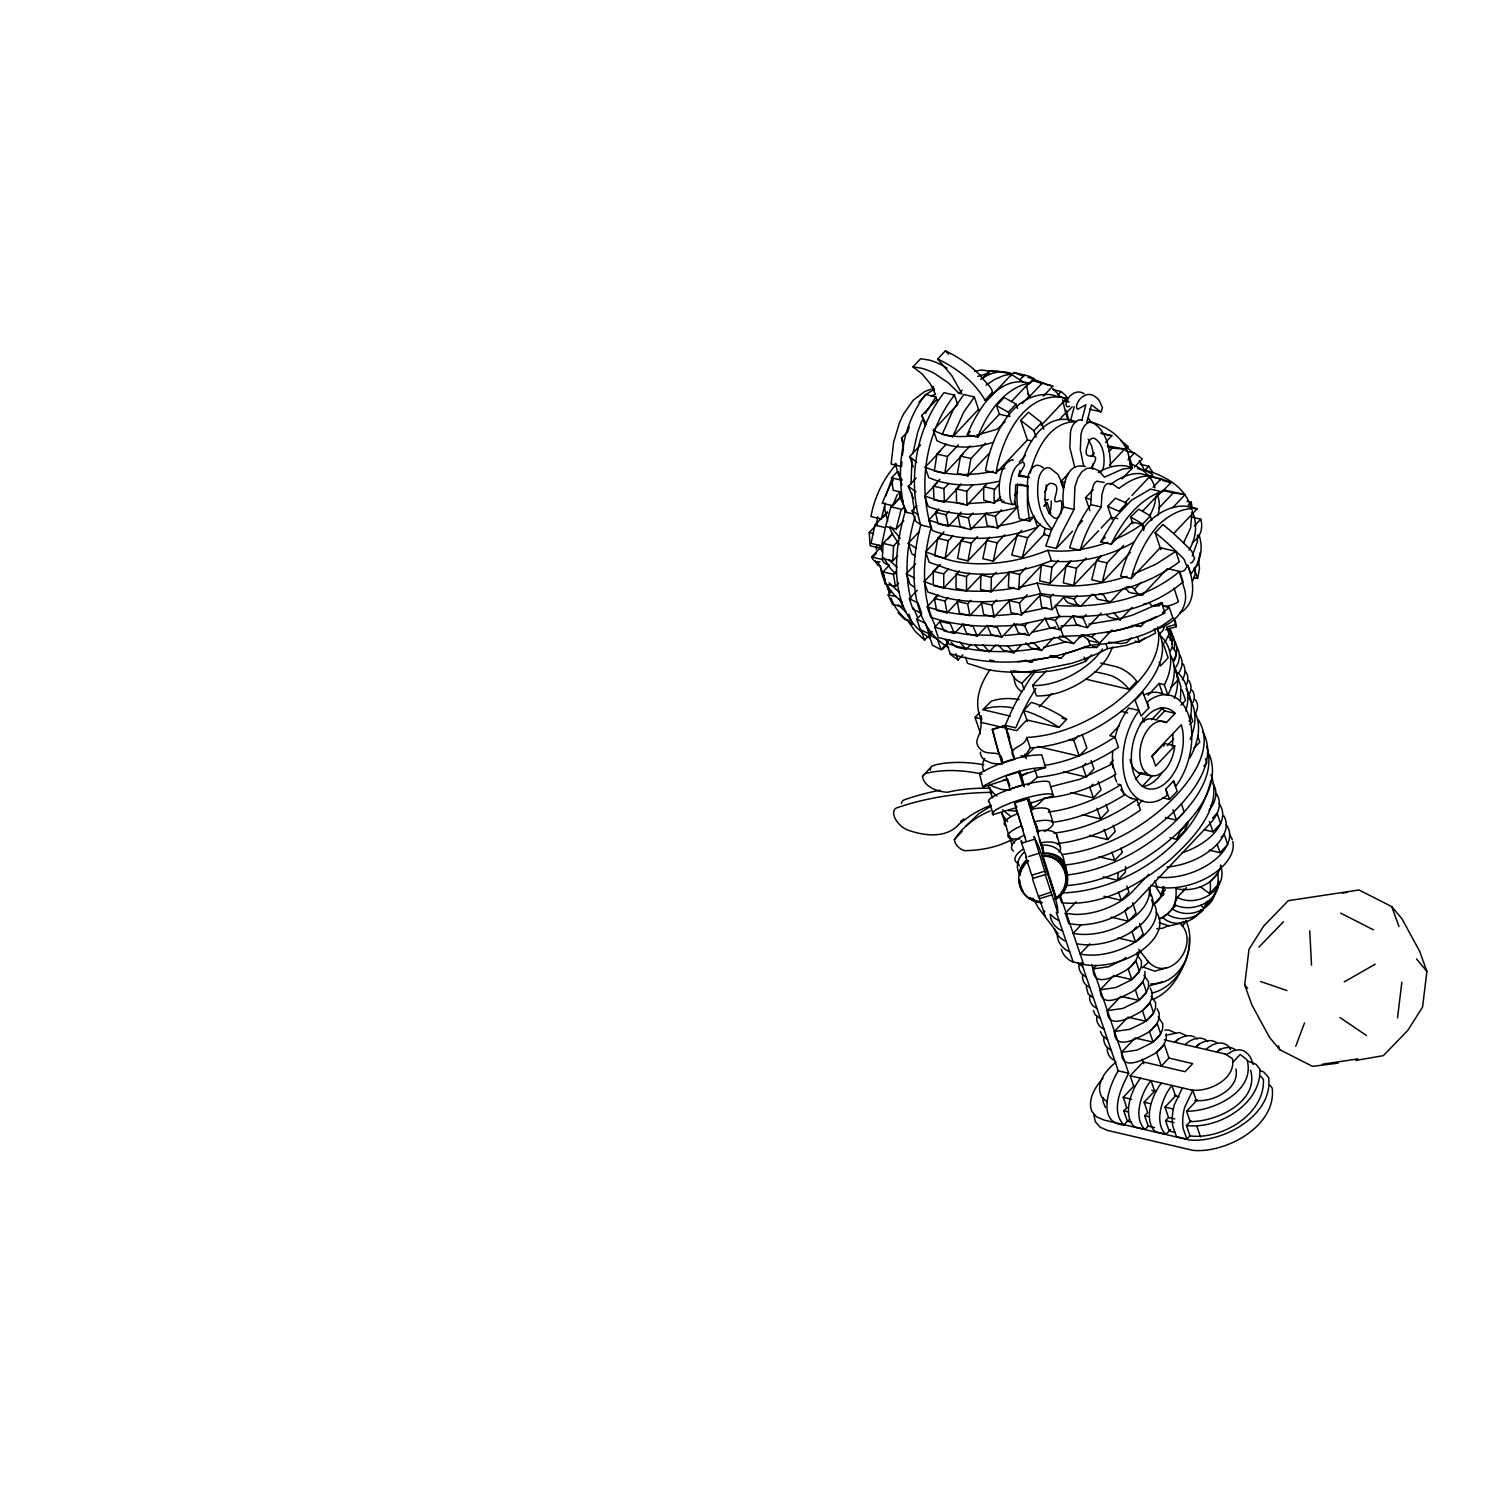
<?xml version="1.0" encoding="UTF-8"?>
<svg xmlns="http://www.w3.org/2000/svg" width="1502" height="1502" viewBox="0 0 1502 1502"><rect width="100%" height="100%" fill="white"/><g stroke="black" fill="none" stroke-linecap="round" stroke-linejoin="round"><path stroke-width="1.5" d="M910.982 484.508L911.939 460.138M982.083 774.056A203.671 112.932 43.4 0 0 928.48 772.798L925.589 773.323L922.491 776.177C923.861 787.067 937.736 791.854 947.405 792.249A313.205 173.669 43.4 0 1 989.649 788.306M930.17 770.188L931.24 766.339L936.159 764.668A203.671 112.932 43.4 0 1 983.829 764.762M1079.112 964.134C1078.079 969.447 1081.158 974.948 1086.19 976.882M1082.66 974.61C1081.628 979.942 1084.726 985.425 1089.739 987.377M1086.19 986.589L1088.161 993.986L1093.268 997.741M1089.776 995.469C1088.725 1000.783 1091.823 1006.284 1096.854 1008.217M1096.873 1016.31C1095.822 1021.642 1098.92 1027.124 1103.951 1029.077M1103.97 1037.169C1102.937 1042.482 1106.016 1047.983 1111.048 1049.917M1107.5 1047.532C1106.467 1052.864 1109.546 1058.366 1114.578 1060.299M1137.859 952.043L1137.84 955.253A31.936 18.324 -18.8 0 1 1126.444 970.123C1117.225 975.117 1093.193 989.311 1093.099 968.959L1096.122 965.767M1144.956 971.306L1144.937 976.112A31.936 18.324 -18.8 0 1 1133.522 990.963C1124.303 995.957 1100.271 1010.17 1100.196 989.818L1113.752 975.474L1131.832 979.586L1139.474 971.494L1135.925 961.073L1128.284 969.166L1131.832 979.586M1166.247 1033.845L1166.228 1038.671A31.936 18.324 -18.8 0 1 1154.831 1053.522C1145.613 1058.516 1121.581 1072.728 1121.487 1052.358L1135.043 1038.013L1153.123 1042.144L1160.783 1034.052L1157.235 1023.632L1149.574 1031.724L1153.123 1042.144M1197.488 535.181L1197.413 541.771L1192.269 555.853M1200.398 552.116L1197.469 565.203L1194.672 568.15L1195.235 573.877A56.813 34.264 -76.8 0 1 1192.813 580.673M939.895 479.307L933.455 486.122L933.925 499.809L944.401 502.25L960.229 485.522M948.757 483.456L943.932 488.563L944.401 502.25M961.055 483.832L956.305 488.863L956.549 502.776L966.988 505.216L985.425 485.728M973.089 484.602L966.744 491.304L966.988 505.216M1218.948 881.223C1218.723 902.439 1191.95 913.404 1174.395 904.655A90.12 49.96 43.4 0 0 1176.028 888.996M1189.208 937.755C1190.729 961.562 1175.39 987.246 1151.64 993.235M991.376 577.331L990.982 591.901L980.543 589.46L980.919 574.89L991.376 577.331L996.183 572.243M1055.38 898.985A23.581 23.563 -70.6 0 0 1047.927 856.065L1041.919 855.389L1055.286 898.121A53.64 1.84 72.6 0 1 1057.502 909.142L1057.84 912.728L1045.599 875.704A43.971 1.502 72.6 0 1 1045.786 874.427L1044.791 871.216L1031.686 875.253L1025.847 856.966L1026.504 857.942M1044.791 871.216L1033.996 836.558L1037.751 844.331A31.167 1.07 72.6 0 1 1041.205 853.324L1041.487 854.131C1045.824 852.986 1039.215 842.622 1039.497 839.074M986.927 483.456L983.791 487.774A101.798 61.394 -76.8 0 0 983.772 500.128L994.249 503.377L1000.632 496.636M998.905 484.264L994.23 490.215A101.798 61.394 -76.8 0 0 994.211 502.569L994.249 503.377M1103.088 876.905L1117.657 880.303L1118.126 872.681M1125.655 866.485L1125.317 872.211L1117.657 880.303M1103.219 1097.737L1102.975 1101.36L1105.378 1107.575M901.895 461.809L901.575 466.521L891.118 464.08L893.615 442.264L899.51 422.606L903.584 413.932L913.329 400.133L924.819 391.459L931.09 389.206M1210.8 780.608C1196.287 844.068 1124.885 891.437 1061.651 892.939M892.77 533.229L883.138 543.424L882.35 558.444L892.789 560.884L897.595 555.796M898.403 540.776L893.577 545.864L892.789 560.884M939.539 564.79L933.268 571.417L933.286 585.573L943.744 588.033L958.088 572.863M948.438 568.882L943.744 573.858L943.744 588.033M959.271 570.816L956.079 574.177L956.061 588.39L966.499 590.83L982.195 574.233M969.71 573.257L966.518 576.618L966.499 590.83M1019.614 574.459L1018.807 589.497L1008.33 587.038L1009.137 572.018L1019.614 574.459L1026.035 567.681M1051.926 567.23L1041.487 564.79L1039.666 580.898L1050.105 583.339L1051.926 567.23L1058.366 560.415M1070.851 560.697L1066.044 565.785L1063.247 582.907L1073.723 585.348L1076.521 568.225L1086.134 558.068M1192.363 510.68L1191.818 514.51M1017.68 483.719L1017.023 492.769A58.991 35.579 -76.8 0 0 1017.455 506.512L1019.257 518.716L1029.734 521.175L1034.484 516.162M1019.783 484.207L1028.157 486.16L1027.499 495.209A58.991 35.579 -76.8 0 0 1027.912 508.953L1029.734 521.175M1180.459 699.669L1180.891 686.639L1177.155 675.374M946.354 444.123L936.966 454.055L934.338 471.008L944.814 473.468L947.443 456.495L958.389 444.911M970.085 445.906L960.491 456.082L957.45 473.468L967.908 475.909L970.93 458.523L985.35 443.278M876.21 549.601L876.699 545.526M1338.075 1063.134L1312.523 1066.364L1279.798 1049.691L1269.434 1037.262L1251.879 1004.894L1244.689 984.974L1249.007 949.302L1263.689 926.058L1288.247 900.693L1359.047 889.973L1391.791 906.664L1402.155 919.093L1419.709 951.442L1426.9 971.381L1422.582 1007.053L1407.881 1030.297L1383.342 1055.643L1355.78 1060.45M1397.517 1017.868L1401.854 982.195M989.743 537.19L986.683 540.42L982.834 558.688L993.273 561.128L997.14 542.86L1004.782 534.768M881.486 545.864L885.373 527.577L874.915 525.137L871.047 543.424L881.486 545.864L884.659 542.522M885.729 496.223L891.399 480.096M1165.514 623.612L1163.092 630.22L1159.112 634.426M1163.919 746.156L1164.294 743.452L1174.752 745.893L1174.376 748.597A27.806 16.766 -76.8 0 1 1151.546 775.708A27.806 16.766 -76.8 0 1 1141.501 742.758A27.806 16.766 -76.8 0 1 1166.434 722.537L1175.127 713.337L1173.1 711.497A41.267 24.877 -76.8 0 0 1132.527 745.574A41.267 24.877 -76.8 0 0 1158.549 787.555A41.267 24.877 -76.8 0 0 1181.304 724.753L1152.072 755.694L1155.62 766.114L1174.752 745.893M902.364 455.313L903.397 448.948M912.878 453.566L917.666 432.313L921.965 420.541M876.361 524.386L877.712 516.744M943.988 531.689L937.774 538.279L934.62 555.778L945.096 558.237L948.25 540.72L952.906 535.782M964.021 537.434L960.867 540.758L957.544 558.444L967.983 560.884L971.306 543.198L977.595 536.552M1021.736 530.319L1017.117 535.219L1011.747 555.064L1022.224 557.524L1027.593 537.66L1040.492 524.048M900.092 497.124L890.911 506.831L885.711 526.526L896.168 528.967L900.787 510.887L904.429 506.043M1019.82 470.501L1019.013 474.895L1027.387 476.847M1101.079 555.684L1096.554 560.471L1091.766 579.791L1102.243 582.232L1107.03 562.931L1123.627 545.376M1043.439 467.742L1039.478 465.639A12.673 7.641 -76.8 0 0 1027.912 477.88C1025.847 495.397 1028.57 518.603 1045.092 528.366L1043.646 534.505L1049.936 535.989M1197.207 508.765L1185.416 506.155A93.349 56.287 -76.8 0 0 1147.528 523.072A93.331 56.287 -76.8 0 0 1121.224 574.046L1120.68 576.167L1131.156 578.627L1131.701 576.505A93.331 56.287 -76.8 0 1 1158.004 525.531A93.349 56.287 -76.8 0 1 1195.892 508.596L1197.207 508.765L1173.7 533.51M1074.869 421.217L1070.682 420.241L1074.193 406.779M1081.74 420.447L1085.852 404.751L1077.779 409.257A3.605 2.178 -76.8 0 1 1076.896 408.244L1076.746 407.774A3.962 2.384 -76.8 0 1 1076.821 404.845C1078.868 397.579 1087.542 391.158 1094.658 396.284A37.907 22.849 -76.8 0 1 1099.201 400.565L1102.487 407.568L1101.21 411.83A3.267 1.971 -76.8 0 1 1100.628 411.83L1089.645 409.145M1086.772 422.55L1091.428 404.789L1100.628 411.83M993.498 442.339C975.305 447.915 954.202 449.905 936.891 440.612L933.343 430.192L957.656 404.489L954.465 395.12L944.026 392.679C915.45 429.309 907.302 480.771 920.707 525.005C910.081 565.634 907.546 623.048 948.663 647.756M954.465 395.12C925.908 431.75 917.741 483.212 931.146 527.446C922.585 559.645 920.613 595.674 935.502 626.372M937.323 401.184L935.877 396.885L925.401 394.444C900.618 427.394 895.23 472.604 905.105 511.975C893.014 552.98 887.832 612.309 929.794 638.012M915.056 516.406C907.283 543.161 903.772 572.187 910.963 599.448M1085.251 466.54C1064.148 461.039 1061.52 492.712 1063.566 507.056L1050.893 531.464L1045.805 546.015L1056.263 548.455L1061.351 533.905L1074.005 509.497L1074.925 486.761L1077.873 477.88L1081.891 471.703L1086.885 468.342L1092.724 467.948L1098.638 470.783L1104.533 477.204L1122.707 469L1132.395 467.929L1122.032 478.894M884.547 506.061L881.392 519.016L870.916 516.575C874.521 497.162 883.307 478.594 896.6 463.93M1030.297 472.942C1035.61 450.581 1049.729 420.86 1076.596 421.743M1185.679 710.934C1190.072 697.848 1188.326 681.626 1177.23 672.352M1189.208 721.317C1192.513 710.69 1192.644 698.13 1186.017 688.742M1104.195 482.517L1096.854 481.184A7.829 4.713 -76.8 0 0 1093.756 484.451L1091.503 491.755L1090.696 504.916A98.043 59.122 -76.8 0 0 1072.297 539.481L1069.649 547.779L1080.126 550.239L1082.773 541.94A98.043 59.122 -76.8 0 1 1101.173 507.376L1101.98 494.196L1104.233 486.911A7.829 4.713 -76.8 0 1 1107.331 483.625L1112.024 483.569L1119.009 488.507A98.043 59.122 -76.8 0 1 1144.956 476.153L1150.363 475.946L1131.888 495.472M1024.965 837.478L1019.839 820.411A153.636 5.276 72.6 0 0 1014.545 803.026L1027.406 798.989L1029.734 803.439L1053.484 795.666A31.955 5.539 -17.1 0 0 1020.233 799.684A31.955 5.539 -17.1 0 0 992.86 814.685L1016.948 807.456M1221.051 865.396C1216.282 884.115 1193.658 892.845 1176.085 888.602M1215.55 891.324C1212.227 910.287 1188.176 919.675 1172.499 909.01L1167.185 914.249C1178.375 921.402 1194.24 919.75 1203.402 909.949M907.283 432.651L909.273 426.943M1157.61 626.954C1164.557 658.646 1137.164 685.475 1114.54 703.499C1088.95 722.143 1058.647 735.773 1026.711 737.501C1025.322 747.902 1004.857 746.832 1014.808 758.698M1026.711 737.501L1030.259 747.921L1026.748 753.441L1021.961 757.421M1295.757 1046.256L1304.525 1022.9M1022.411 461.114C1028.701 440.762 1045.918 414.026 1070.682 420.241M1156.296 887.494L1160.839 894.666L1163.674 887.4L1162.886 886.631M952.681 436.763L963.721 412.149L974.347 396.979L963.871 394.538L953.244 409.689L942.205 434.322L952.681 436.763L967.363 421.236M1017.53 408.469L1016.028 404.076L1004.2 397.523L996.502 405.653L1008.349 412.205L1009.851 416.598L999.431 414.233L977.671 437.213L967.232 434.773C977.07 410.947 998.304 374.561 1028.851 383.066L1011.86 401.128M977.671 437.213C986.87 413.989 1002.961 389.056 1028.851 383.066M1174.357 698.355C1178.413 687.747 1179.239 675.243 1173.625 665.029M1186.467 887.626L1177.249 897.389L1174.395 904.655A87.454 48.496 43.4 0 1 1160.145 918.342M982.871 787.198L983.341 786.072C1002.116 775.783 1024.233 767.653 1045.636 767.503L1041.75 754.849C1020.346 754.98 998.229 763.129 979.435 773.417L982.871 787.198L1007.579 779.219M1190.128 739.36C1195.949 726.292 1197.789 709.582 1188.533 697.604M893.352 479.776A121.587 73.316 -76.8 0 0 886.875 492.149L882.218 503.226L892.676 505.667L897.314 494.59M1004.143 500.973C1000.933 505.461 999.356 494.327 999.45 492.543A37.907 22.849 -76.8 0 1 999.431 483.456C1000.445 474.857 1002.698 462.785 1012.123 459.762A3.962 2.384 -76.8 0 1 1013.193 460.325M1169.927 837.778L1176.573 839.336L1180.29 831.282L1187.707 822.345L1180.29 831.282M1187.988 823.152L1184.252 831.207L1176.573 839.336M1183.125 965.542C1177.606 979.867 1167.58 993.329 1153.067 999.337M1194.034 568.038L1197.582 578.458L1193.658 577.538M1197.582 578.458L1199.478 568.77L1198.634 559.288M925.42 413.35L935.877 396.885M1171.109 656.074C1177.174 668.484 1173.794 683.26 1167.88 695.088L1164.35 684.705C1172.63 669.554 1174.264 648.151 1160.333 635.684M1105.228 537.134L1100.778 541.846L1115.291 517.364L1131.457 500.279L1150.513 489.089L1161.027 491.642L1143.041 510.699M1143.867 530.544L1141.745 524.292L1132.283 522.076L1111.236 544.287C1121.731 522.377 1137.727 500.598 1161.027 491.642M1189.828 757.853C1197.225 744.523 1202.107 727.625 1195.273 713.075M1200.793 905.237L1203.74 908.09L1207.364 901.313M1215.043 893.183L1211.419 899.961L1203.74 908.09M1081.327 962.463L1118.22 1070.832C1109.002 1085.571 1095.803 1123.139 1123.853 1124.979L1128.546 1120.004M1091.804 964.922L1128.697 1073.273C1121.055 1088.105 1110.297 1110.673 1123.853 1124.979M1183.463 543.236L1190.635 527.746L1191.837 513.29M1189.04 550.164C1195.536 539.425 1197.638 525.85 1193.283 513.928M1170.114 651.061C1173.513 646.855 1173.344 640.134 1168.725 636.886M1173.644 661.424C1177.042 657.219 1176.855 650.497 1172.236 647.249M1035.836 688.46L1031.067 696.252A174.551 105.253 -76.8 0 0 1020.515 716.811L1015.709 727.85L1005.232 725.391L992.371 729.428L995.131 740.279A52.439 1.802 72.6 0 0 997.835 749.667L1001.928 763.298L1014.789 759.261L1010.677 745.63A52.439 1.802 72.6 0 1 1007.973 736.243L1005.232 725.391L1010.039 714.37A174.551 105.253 -76.8 0 1 1020.59 693.793L1029.452 679.58A174.551 105.253 -76.8 0 1 1035.76 670.756M1149.424 516.162L1150.57 514.304M1182.412 1087.899L1174.357 1104.702A32.725 19.733 -76.8 0 0 1172.442 1115.442L1172.292 1118.539A34.283 20.671 -76.8 0 0 1172.818 1126.218L1176.498 1136.695L1186.88 1139.136L1189.959 1135.888M1168.481 1057.971L1192.682 1063.623L1185.04 1071.696L1143.266 1061.933L1130.18 1075.77L1192.813 1090.321L1184.759 1107.124A32.725 19.733 -76.8 0 0 1182.825 1117.863L1182.694 1120.961A34.283 20.671 -76.8 0 0 1183.201 1128.64L1186.88 1139.136M1048.884 874.708L1042.876 855.614L1048.659 855.614A23.581 23.563 33.4 0 1 1056.206 898.496M1186.561 920.632L1182.525 926.19L1179.896 922.754M989.893 669.892C980.599 683.26 973.69 701.021 980.28 716.98A75.738 43.445 -18.8 0 1 981.05 721.842L981.106 723.513A75.738 43.445 -18.8 0 1 977.915 737.52L977.013 740.261A26.247 15.058 -18.8 0 0 976.882 742.964L976.92 743.171A31.11 17.855 -18.8 0 0 981.182 749.855C989.649 757.271 1002.961 746.982 1002.435 763.936M1011.785 839.618A230.67 127.895 43.4 0 1 992.127 847.184A230.426 127.764 43.4 0 1 967.213 850.564A9.162 5.088 43.4 0 1 959.008 847.654A9.162 5.088 43.4 0 1 954.408 839.543C962.932 826.513 975.906 816.919 990.156 810.949M1044.754 491.905L1046.575 489.277L1046.124 484.864M1102.956 1078.286C1095.183 1087.11 1087.354 1099.257 1091.823 1111.386L1096.516 1116.812L1104.008 1120.041L1189.246 1139.962C1222.553 1143.285 1273.471 1115.366 1268.627 1077.554L1263.933 1072.128L1260.178 1070.513M1119.309 725.579L1109.753 735.68L1114.991 736.9L1118.521 747.264C1094.338 763.448 1066.439 774.469 1037.375 777.304L1027.894 785.152M1164.839 642.743L1169.044 633.975L1166.904 628.043M1044.228 798.407C1039.534 803.119 1028.063 815.755 1029.227 799.026M965.767 826.325L978.478 813.896L991.226 805.936M918.942 402.179L926.64 394.05L934.056 389.318M1124.942 502.87L1129.316 498.213M1102.243 582.232L1130.386 552.342M930.771 395.908L935.502 394.425L930.282 383.817L922.322 374.111L912.934 366.882L920.613 358.753L929.025 360.048A49.04 27.186 43.4 0 1 942.486 365.493L947.03 368.178M937.68 358.997L945.378 350.848C958.426 357.063 970.592 365.343 980.637 375.782C986.007 384.493 1001.327 392.473 985.124 400.433C974.704 381.827 956.793 368.103 937.68 358.997L952.043 376.007L962.031 393.881L959.102 393.43L948.25 382.841L934.788 373.623A49.04 27.186 43.4 0 0 921.327 368.178L912.934 366.882M926.208 424.24L921.815 415.416L936.76 399.588M903.547 446.976L901.538 438.19L907.659 431.712M959.102 393.43L962.181 390.182M982.289 378.448L989.649 370.637L998.06 371.125L1010.865 374.111L1023.162 381.865M913.216 466.991L909.668 456.57L920.632 444.967M901.519 492.243L893.164 490.29L891.531 477.824L897.445 471.572M984.805 400.321L992.484 392.191M967.495 421.029L978.534 409.351M992.54 394.575L1012.16 373.867C1001.515 369.229 989.799 373.04 980.712 379.293M1010.902 375.838L1014.019 372.534L1029.546 376.345L1034.221 378.88L1029.64 383.723M998.849 481.335C975.831 486.254 950.672 487.268 928.724 477.58L925.176 467.141L940.627 450.807M913.329 498.251L908.259 486.366L916.182 477.993M892.676 505.667L900.543 497.35L898.215 491.342M874.915 525.137L887.438 511.9M882.969 517.364L887.644 512.407M880.585 548.23L870.109 545.789L869.226 532.534L877.224 524.085M967.232 434.773L970.236 431.581M1019.802 379.95L1024.495 374.993M1025.828 386.953L1032.249 380.175L1052.808 386.089L1043.27 396.171M944.814 473.468L963.158 454.055M1014.282 501.33L1016.422 507.601C987.865 515.58 956.173 517.608 928.18 506.493L924.631 496.035L937.492 482.424M921.646 525.156L915.657 521.194L912.108 510.736L916.933 505.63M896.168 528.967L903.828 520.856M887.813 539.162L892.563 534.149M879.947 561.786A16.109 9.707 -76.8 0 1 872.268 558.387L871.611 556.998L881.054 547.01M1008.349 412.205L1016.028 404.076M873.188 556.716L876.379 553.356M1005.101 421.724L997.234 429.178L976.582 435.186M1022.336 403.512L1028.701 396.772L1026.917 386.953M1029.884 396.171L1042.688 382.616M967.908 475.909L988.579 454.036M1027.518 440.255L1020.74 420.353L1028.419 412.224L1041.562 422.606L1043.796 429.159M959.759 514.36L948.494 526.282L938.018 523.841L935.483 512.332L938.694 508.934M997.703 526.094L1012.16 523.372L1034.014 516.688L1037.582 527.146C1004.256 539.237 966.086 543.273 932.366 530.525L928.799 520.067L938.356 509.948M915.225 556.078L911.789 553.656L908.241 543.217L919.412 531.408M898.628 583.076L895.455 586.437L885.016 583.996L883.045 571.887L889.372 565.203M1057.896 394.895L1061.069 391.534L1064.956 394.819L1067.922 398.462L1064.843 401.71M948.494 526.282L945.96 514.773L949.17 511.375M895.455 586.437L893.483 574.327L896.656 570.985M1036.117 437.289L1033.883 430.736L1041.562 422.606M1041.13 425.423L1066.495 398.574L1056.037 396.134A88.242 53.208 -76.8 0 0 1050.311 394.575C1014.413 391.909 994.662 431.318 987.471 461.058A88.242 53.208 -76.8 0 0 985.556 470.689L995.995 473.13L1027.406 439.936L1031.574 440.912M986.589 512.858L970.799 529.568L960.36 527.127L957.938 515.486L961.092 512.163M1134.423 541.846A86.665 49.716 -18.8 0 1 1054.254 561.204L1051.438 560.715A114.039 65.412 -18.8 0 1 942.88 567.136L929.156 562.274L925.607 551.854L942.505 533.961M914.342 587.263L909.949 584.147L906.382 573.689L915.6 563.926M899.36 598.998L902.946 606.864L892.507 604.424L888.17 594.83L891.381 591.431M1019.257 462.053L1025.453 455.5M1059.492 419.49L1065.688 412.937L1062.571 399.757M1066.063 413.219L1072.221 406.704M970.799 529.568L968.396 517.927L973.108 512.933M945.096 558.237L963.777 538.486M1131.156 578.627L1160.239 547.723L1175.766 551.365L1179.333 561.823C1140.206 590.737 1088.481 602.227 1040.679 593.534A145.863 83.661 -18.8 0 1 943.237 597.176L927.785 592.013L924.218 581.556L940.214 564.621M909.33 598.697L918.06 602.94L921.608 613.398L912.878 609.155L909.33 598.697L917.309 590.248M1014.451 495.435L1017.661 492.055M995.357 516.369L984.918 513.928L987.227 525.662L997.685 528.103L995.357 516.369L1001.552 509.835M997.685 528.103L1017.981 506.625M967.983 560.884L986.964 540.814M959.534 599.692L947.086 612.854L936.61 610.413L934.432 598.528L937.548 595.224M1126.331 587.094C1135.55 583.565 1134.911 596.444 1142.534 594.961L1167.411 568.601L1179.577 571.436L1183.125 581.894C1150.889 609.455 1106.242 617.754 1064.862 616.44C1044.247 617.153 1023.97 626.203 1002.792 625.902C978.534 627.066 953.845 625.207 930.752 617.228L927.185 606.77L938.224 595.092M916.802 619.181L925.57 623.405L929.118 633.825L920.35 629.62L916.802 619.181L921.552 614.168M947.086 612.854L944.908 600.988L948.025 597.683M1063.041 488.15L1060.825 481.616L1068.504 473.487M1044.209 505.892L1047.119 502.813L1050.687 513.271M1091.391 455.988L1094.301 452.909M993.273 561.128L1018.375 534.581M1105.547 442.377L1111.818 435.73L1100.853 433.158M1088.931 624.119L1115.779 619.744L1132.414 615.144L1161.44 602.509L1164.989 612.929L1151.208 619.838L1119.328 630.164L1083.299 635.571L1063.285 636.247L1029.039 643.889L1008.856 645.973L970.123 644.902L938.299 637.599L934.751 627.179L940.984 620.589M945.772 644.64L941.022 649.671L932.479 645.222L928.931 634.783L932.066 631.478M908.635 621.828L915.225 631.403L924.556 640.096L927.748 636.735M1109.152 451.389L1112.231 448.122L1124.698 449.117L1109.49 465.207M967.663 603.785L957.225 601.344L959.44 613.173L969.879 615.613L967.663 603.785L970.874 600.387M1022.224 557.524L1045.035 533.379M990.982 591.901L1009.569 572.243M1125.205 449.943L1128.302 446.657L1120.811 440.386M969.879 615.613L981.144 603.71M954.465 633.412L950.222 623.724L939.745 621.284L943.988 630.971L954.465 633.412L962.519 624.907M958.332 660.073L950.447 654.496L946.56 643.138L949.696 639.796M1089.926 510.661L1085.514 497.669L1093.193 489.539M942.805 649.089L945.96 645.747M1128.002 459.819L1134.423 453.022L1142.309 458.861L1134.498 467.122M991.902 605.118L981.463 602.678L983.679 614.506L994.117 616.947L991.902 605.118L996.69 600.049M1056.263 548.455L1072.541 531.239M1077.685 525.869L1082.491 520.781M1018.807 589.497L1042.275 564.677M994.117 616.947L1009.776 600.387M951.085 642.274L955.704 646.949L966.18 649.39L970.93 644.358M962.82 654.91L957.994 659.998L955.948 653.633M1107.725 506.305L1115.423 498.176L1126.669 503.151L1118.99 511.281L1107.725 506.305L1112.193 519.429M1019.501 602.959L1009.025 600.5L1010.996 612.591L1021.473 615.05L1019.501 602.959L1027.255 594.736M1144.073 471.177L1148.73 466.24L1152.691 472.304M1080.126 550.239L1098.582 530.694M1050.105 583.339L1069.931 562.349M1149.687 477.993L1152.747 474.763L1146.796 471.008L1137.558 468.549M1021.473 615.05L1041.731 593.609M986.964 625.207L991.32 634.783L1001.759 637.223L1014.601 623.649M974.779 645.128L978.91 649.296L989.367 651.737L995.807 644.921M1153.067 487.268L1161.065 478.8L1170.959 482.517L1161.647 492.356M1050.236 597.364L1039.797 594.923L1041.599 607.202L1052.038 609.643L1050.236 597.364L1053.334 594.097M1016.253 623.912L1024.646 625.865L1027.8 622.541M1132.846 523.747L1130.574 517.082L1138.685 509.178A131.256 72.772 43.4 0 1 1150.344 515.956L1151.827 520.405M1158.023 495.453L1162.736 490.459L1165.627 490.347L1185.134 494.533L1172.762 507.62M1073.723 585.348L1095.446 562.386M1097.962 559.645L1101.116 556.303M1052.038 609.643L1064.43 596.538M1014.169 623.424L1018.525 632.98L1029.001 635.44L1043.496 620.119M998.098 644.902L1003.392 650.385L1013.831 652.826L1021.811 644.396M1144.149 528.535L1142.647 524.104L1150.344 515.975M1159.075 507.883L1173.212 492.919L1185.134 494.533M1092.104 594.285L1080.952 606.076L1070.475 603.635A18.888 11.378 -76.8 0 1 1065.143 599.692L1063.698 596.613L1074.174 599.073L1077.272 595.787M1072.503 616.364L1059.811 629.789L1049.372 627.348L1044.791 617.998L1055.23 620.439L1059.924 615.482M980.337 732.995L975.023 717.412L979.604 712.568M1010.377 716.135L982.89 709.657L991.245 701.227A102.174 56.644 43.4 0 1 1015.803 699.031L1019.126 699.632M922.491 776.177L930.189 768.048M1025.716 642.837L1031.123 648.038L1041.581 650.479L1054.141 637.205M1025.19 660.091L1031.667 662.326L1034.878 658.927M1160.877 549.638L1155.132 532.759L1162.83 524.63L1163.693 525.287M1188.195 505.404L1191.217 502.212L1187.012 501.236M1101.191 613.023L1087.373 627.648L1076.896 625.189L1072.578 615.595L1083.055 618.035L1086.209 614.693M1024.064 689.418L1021.942 683.166L1034.39 669.986M1099.389 593.928L1103.576 594.905L1107.087 600.894L1110.41 601.889L1123.008 588.577M1112.231 646.855A62.577 35.898 -18.8 0 1 1111.255 649.915L1110.616 651.492A71.326 40.911 -18.8 0 1 1106.129 659.472A76.696 43.99 -18.8 0 1 1101.079 665.893L1098.131 669.01A76.696 43.99 -18.8 0 1 1091.428 675.036A71.326 40.911 -18.8 0 1 1081.909 681.852L1079.882 683.091A62.896 36.086 -18.8 0 1 1071.546 687.578L1067.246 689.512A52.608 30.171 -18.8 0 1 1058.628 692.647L1054.348 693.849A43.389 24.877 -18.8 0 1 1046.068 695.426L1042.106 695.82A37.268 21.385 -18.8 0 1 1036.493 695.858L1032.606 685.363L1046.481 670.662M1058.534 638.294L1063.116 641.185L1073.554 643.626L1081.384 635.346M1050.236 655.51L1061.069 658.233L1065.8 653.239M1134.705 589.047L1141.126 582.25M1194.334 525.982L1200.755 519.185L1192.381 517.232M1112.043 629.92L1099.614 643.063L1089.138 640.603L1081.421 634.595L1091.898 637.036L1095.052 633.713M1027.368 721.523L1023.613 710.54L1031.273 702.448L1035.066 703.537A102.174 56.644 43.4 0 1 1065.462 718.576L1066.57 719.345L1058.929 727.419L1026.805 719.965L1016.685 730.685L981.069 722.368M1192.25 542.372C1200.699 537.735 1203.29 527.746 1200.755 519.185M1106.336 614.693L1109.753 617.435L1120.229 619.875L1132.001 607.428M1039.215 706.86L1051.794 693.548M1083.28 647.531L1096.723 647.456L1099.764 644.245M1013.024 670.737C1037.431 674.98 1062.778 670.568 1085.571 661.331L1091.635 654.91M1149.03 602.34L1151.621 605.682L1154.494 606.226L1159.3 605.588L1162.097 602.64L1163.28 606.132L1164.688 606.17A56.813 34.264 -76.8 0 0 1178.394 601.758L1174.17 588.39M1131.907 625.452L1140.75 626.522L1145.331 621.678M1131.513 637.674L1126.894 642.556L1121.036 643.551L1108.758 642.161M1034.24 747.564L1025.547 756.764L1021.135 755.731M954.408 839.543L962.106 831.413M1069.33 739.453L1073.874 740.524L1078.474 735.661M1085.796 679.148L1129.091 689.362L1136.77 681.232A25.459 14.119 43.4 0 0 1115.648 666.569L1100.703 663.058M1037.657 746.494L1079.206 756.163L1086.847 748.071L1082.191 734.384M1147.979 695.276L1159.112 683.485L1164.35 684.705M1085.815 763.354L1082.754 766.583L1086.303 777.003L1093.963 768.93L1091.109 760.575M1170.828 687.616L1178.507 679.486L1174.958 669.047M1113.451 760.143L1110.278 763.504L1112.325 763.974L1115.836 774.337C1094.076 787.086 1069.743 796.135 1044.472 798.144M1151.621 719.758L1162.755 707.968M1092.912 784.194L1089.851 787.442L1093.4 797.862L1101.06 789.77L1098.206 781.434M1175.127 713.337L1164.688 710.897L1155.996 720.096A27.806 16.766 -76.8 0 0 1140.149 723.908M1181.004 705.208L1185.604 700.326L1182.055 689.906M1151.546 756.933L1164.294 743.452M1135.437 779.275L1141.802 772.554M1167.261 745.63L1173.625 738.89M1082.454 814.647L1100.572 818.89L1108.213 810.798L1106.054 804.434M1189.697 724.602L1192.776 721.354L1190.598 714.99M1142.215 786.447L1151.771 776.327M1137.821 805.316L1142.59 800.266M1089.513 835.337L1107.612 839.562L1115.254 831.488L1113.151 825.293M1193.658 748.54L1199.816 742.044L1197.695 735.849M1114.784 738.44A54.729 33.006 -76.8 0 1 1127.289 709.958L1128.734 708.08L1139.173 710.521L1137.727 712.399A54.729 33.006 -76.8 0 0 1126.275 782.279A54.729 33.006 -76.8 0 0 1167.223 795.196L1165.909 789.076L1173.588 780.871L1177.155 791.291L1169.476 799.421L1162.792 797.862M1098.863 856.722L1114.709 860.421L1122.351 852.329L1120.943 848.161M1203.834 766.151L1206.913 762.885L1205.486 758.717M1216.432 793.882A51.443 29.514 -18.8 0 1 1209.748 823.922L1136.263 901.651A51.443 29.514 -18.8 0 1 1078.229 924.781L1068.823 923.655L1065.293 913.272L1076.108 901.857M1165.364 817.557L1176.498 820.148L1184.196 812.019L1181.361 803.701M1081.177 924.819L1073.123 933.343A50.373 28.895 -18.8 0 0 1126.237 922.566A50.373 28.895 -18.8 0 0 1148.936 887.964M1103.932 896.281L1121.337 900.355L1128.997 892.263L1126.857 886.011M1210.462 806.086L1213.541 802.838M1148.711 874.371L1132.733 891.287A51.443 29.514 -18.8 0 1 1074.7 914.399L1065.293 913.272M1089.832 943.819L1080.163 954.052A50.392 28.895 -18.8 0 0 1138.309 939.895A50.392 28.895 -18.8 0 0 1152.672 901.97M1127.946 907.546L1124.885 910.775L1128.434 921.195L1136.075 913.103L1132.546 902.702M1212.489 818.139L1217.089 813.258L1220.638 823.659L1212.959 831.808L1204.247 829.761M1160.839 894.666L1165.458 889.785M1163.975 893.371L1153.217 904.748L1151.565 899.867M1136.582 926.772L1131.982 931.634L1135.55 942.054L1143.191 933.981L1139.642 923.542M1221.107 837.346L1224.186 834.098L1227.735 844.537L1220.056 852.667L1209.148 850.113M1159.112 918.961L1162.999 917.741L1166.078 914.493M1172.499 909.01L1175.578 905.762M1209.579 893.54L1217.277 885.41A56.926 31.561 43.4 0 0 1217.765 873.432L1210.068 881.561A56.926 31.561 43.4 0 1 1209.579 893.54L1200.398 886.781M1201.694 910.268L1198.634 913.516A52.157 28.913 43.4 0 1 1192.269 918.642L1191.499 918.98M1150.081 987.959L1152.053 992.146L1152.034 996.952A31.936 18.324 -18.8 0 1 1140.638 1011.822C1131.419 1016.816 1107.387 1031.029 1107.293 1010.658L1120.849 996.314L1128.471 998.098M1138.929 1000.445L1146.57 992.353L1143.022 981.914L1135.381 990.006L1138.929 1000.445L1128.49 998.004M1157.178 1008.818L1159.15 1013.005L1159.131 1017.812A31.936 18.324 -18.8 0 1 1147.735 1032.663C1138.516 1037.657 1114.484 1051.869 1114.39 1031.517L1127.946 1017.173L1146.026 1021.285L1153.686 1013.193L1150.138 1002.773L1142.478 1010.865L1146.026 1021.285M1126.744 1107.706L1123.214 1097.324L1134.292 1085.627M1175.184 1042.35L1178.357 1039.008M1131.532 1122.201L1127.345 1121.224L1123.815 1110.86L1126.951 1107.556M1154.512 1127.57L1148.241 1126.106L1144.712 1115.742L1147.716 1112.569L1144.111 1102.205L1155.338 1090.339M1196.043 1047.288L1199.253 1043.89M1174.789 1118.934L1168.518 1117.469L1164.989 1107.105L1176.216 1095.221M1216.939 1052.151L1220.112 1048.772M1140.638 1078.136A40.535 24.445 -76.8 0 0 1129.542 1101.473L1128.64 1106.692A24.22 14.607 -76.8 0 0 1134.705 1126.932L1145.106 1129.354L1148.11 1126.181M1175.409 1132.47L1169.138 1130.987L1165.608 1120.623L1168.612 1117.45M1232.654 1062.477L1240.258 1054.423L1247.017 1059.83C1256.085 1091.259 1212.959 1111.593 1186.618 1111.198L1190.147 1121.562C1216.489 1121.975 1259.615 1101.642 1250.546 1070.194M1186.618 1111.198L1197.338 1099.877M1161.534 1083.017A40.573 24.464 -76.8 0 0 1150.438 1106.354L1149.537 1111.574A24.22 14.607 -76.8 0 0 1155.601 1131.813L1166.003 1134.254L1170.527 1129.466M1260.798 1076.258L1263.407 1079.487C1265.228 1114.015 1221.746 1140.056 1190.016 1135.888L1186.486 1125.505L1190.992 1120.755M1043.984 506.136L1047.157 502.795M977.258 636.078L973.089 626.39L962.651 623.95L966.819 633.637L977.258 636.078L986.833 625.977M1101.135 528.028L1111.424 517.214L1117.676 518.659M1258.864 947.18L1283.421 921.815M1094.582 658.571L1097.53 655.473A76.696 43.99 -18.8 0 0 1102.581 649.052M1138.065 954.164L1140.675 951.78L1136.845 953.075M1179.577 571.436C1145.707 600.105 1098.525 608.498 1055.286 605.4L1058.835 615.858M950.109 653.558C995.676 668.597 1046.049 662.401 1090.133 645.203C1119.14 643.119 1149.875 636.867 1172.874 617.942L1169.326 607.503L1162.51 612.666M1115.93 1062.289C1105.866 1070.119 1094.639 1084.106 1101.848 1097.211L1106.993 1101.961M1142.158 967.832L1148.561 962.125L1138.798 949.377M1027.706 860.59L1024.89 862.937A23.581 23.563 -70.6 0 0 1041.168 902.439M1028.232 860.777L1025.434 863.124A23.581 23.563 -70.6 0 0 1019.783 873.939M1025.847 863.162L1028.645 860.815M1196.005 915.338C1187.744 924.669 1172.386 926.227 1162.999 917.741M1048.283 499.396L1046.687 500.316L1044.51 499.152M1141.745 524.292L1139.605 525.907A86.665 49.716 -18.8 0 1 1115.667 539.105M1135.137 641.185L1139.323 642.161L1144.843 637.993M1175.766 551.365L1156.371 563.982L1133.691 574.083M1179.577 613.248C1197.094 603.297 1193.977 580.898 1187.594 565.09M1057.333 843.58C1087.429 840.238 1115.798 827.226 1140.469 810.047L1136.901 799.59C1112.25 816.769 1083.862 829.78 1053.766 833.122M1114.991 736.9C1093.7 751.075 1069.593 761.458 1044.265 765.513M986.007 385.188L994.643 379.443L1003.486 375.631L1012.16 373.867M1216.395 1051.963L1223.079 1048.246L1228.598 1047.345A32.725 19.733 -76.8 0 1 1234.869 1049.41M1052.076 822.364C1077.835 819.228 1102.28 808.808 1124.172 795.14L1120.642 784.776C1098.751 798.426 1074.306 808.865 1048.527 811.981M1112.325 763.974L1080.069 779.2L1050.649 786.729M1027.274 773.061L1020.834 776.421L1024.383 786.785L1020.984 773.774M1069.631 406.31L1067.302 406.798A3.605 2.178 -76.8 0 1 1066.42 405.784L1066.27 405.333A3.962 2.384 -76.8 0 1 1066.345 402.405C1068.391 395.12 1077.084 388.699 1084.181 393.824M1344.252 981.876L1375.212 964.19M1098.262 472.379C1108.42 466.409 1121.055 463.048 1132.395 467.929M1156.803 616.421L1141.407 623.48M982.89 709.657L983.603 709.319A102.174 56.644 43.4 0 1 1008.161 707.123L1013.155 708.005M1168.687 925.495L1162.755 928.217L1156.803 928.799M1005.852 825.762A23.581 6.721 -16.8 0 1 1013.23 815.53L1017.812 813.464L1021.548 825.8L1016.967 827.865A23.581 6.721 -16.8 0 0 1019.952 838.811M1166.172 967.945L1154.831 971.156L1143.998 967.382M977.764 376.439L989.442 372.89M1180.891 923.167L1169.1 925.927L1159.112 922.697M1161.966 981.876L1148.974 985.988M1165.834 1035.254L1179.464 1032.55L1186.204 1035.535M1078.586 637.693L1084.575 635.496M1181.83 922.284L1183.839 921.59M1154.118 629.826C1173.024 625.414 1191.743 607.709 1183.67 586.794A156.621 86.834 43.4 0 0 1182.243 581.218L1179.915 573.22A2.873 1.596 43.4 0 1 1180.534 571.624A27.599 15.302 43.4 0 0 1184.383 570.497L1186.937 566.686L1184.214 559.702A6.928 3.849 43.4 0 0 1182.393 557.392L1170.509 545.902M1090.734 409.37L1090.921 409.314A3.267 1.971 -76.8 0 1 1090.152 409.389M1127.101 576.336C1098.281 585.742 1067.021 588.915 1037.131 583.076A145.863 83.661 -18.8 0 1 1018.431 587.357M992.409 729.521L1005.251 725.485L1009.757 738.665M1018.713 771.99L1005.852 776.027L1009.926 789.038L1022.787 785.002L1018.713 771.99L1020.421 775.408L1045.636 767.503M1026.579 857.173L1021.585 843.279L1034.446 839.242M1028.72 856.497L1039.44 853.136M1051.381 891.981L1038.426 896.45L1032.738 879.74A43.971 1.502 72.6 0 1 1032.925 878.463L1045.786 874.427M1045.129 916.07L1039.422 898.722L1052.282 894.685M1166.622 627.085L1175.202 624.588L1176.329 626.672L1165.608 629.789M997.215 470.389L1004.894 468.286M1055.737 626.916L1032.231 632.192M1066.458 641.748L1043.496 647.324M1046.631 607.766L1021.961 612.929M1132.996 626.597L1106.692 632.642M1063.378 654.121L1067.678 652.957A124.159 71.214 -18.8 0 0 1086.303 646.367M1055.024 656.374L1033.019 660.26M974.667 371.332L981.163 369.999L995.845 371.914M1049.278 812.131A23.581 6.721 -16.8 0 0 1035.704 808.47L1030.635 809.428L1034.371 821.763L1039.44 820.805A23.581 6.721 -16.8 0 1 1044.209 831.526M1039.271 648.113C1008.593 653.558 976.262 653.22 946.56 643.138M993.348 471.29C970.912 475.909 946.485 476.547 925.176 467.141M995.169 501.199L1002.022 499.903M1186.486 1125.505C1218.216 1129.692 1261.699 1103.651 1259.878 1069.124L1255.954 1064.261L1247.524 1060.956M1342.544 893.108L1346.975 892.432M1322.398 1064.242L1357.789 1058.891M1056.92 837.534A23.581 9.932 -16.5 0 0 1042.313 830.399L1037.15 831.075L1040.623 842.772L1045.786 842.078A23.581 9.932 -16.5 0 1 1059.041 852.16M1061.557 854.582C1103.144 849.982 1141.858 828.71 1171.71 799.928C1191.781 779.801 1215.719 747.358 1197.939 719.12M1065.106 865.021C1106.692 860.421 1145.406 839.13 1175.259 810.367C1194.916 790.503 1218.235 759.468 1202.539 731.211M1067.978 874.877C1107.5 870.165 1144.149 850.094 1173.212 823.453C1193.151 803.889 1216.282 775.896 1206.65 746.25M974.648 435.561C960.811 437.476 945.809 437.157 933.343 430.192M990.588 502.062L967.964 503.639M993.573 526.526L971.118 527.803M1005.289 635.553L1025.491 633.45M1017.417 613.586C987.34 617.51 956.098 616.627 927.185 606.77M1144.017 603.766L1147.077 603.466M1150.832 983.904C1182.074 984.937 1197.939 946.091 1185.81 920.501M965.448 657.087L967.588 663.358L986.739 669.404A124.159 71.214 -18.8 0 0 1033.282 671.169L1071.245 663.415A124.159 71.214 -18.8 0 0 1107.594 648.639L1126.237 645.391L1142.215 640.002L1155.582 633.037L1154.156 628.85M1061.069 625.865L1079.75 625.151M1065.162 885.654C1107.087 882.988 1146.139 861.716 1176.742 833.817C1197.075 813.934 1220.919 784.776 1209.467 754.736M1001.703 764.011L992.54 763.429L984.73 760.294A31.11 17.855 -18.8 0 1 980.468 753.591L980.431 753.384A26.247 15.058 -18.8 0 1 980.412 752.07M1003.843 779.726L1007.748 779.576L1009.87 785.79M1010.564 790.033L1001.402 789.451L992.953 786.504A34.189 19.62 -18.8 0 1 989.874 784.251M1017.417 811.118L1008.255 810.536M998.699 635.665L966.575 634.482L951.048 631.741M1030.259 747.921C1066.758 745.781 1101.266 728.789 1128.753 705.245C1148.617 687.24 1173.775 656.261 1156.991 628.85M1164.839 1030.053L1168.988 1030.109L1175.728 1033.094M963.495 503.714L938.6 500.635L924.631 496.035M964.566 527.502L942.843 524.592L928.799 520.067M1043.383 853.343L1048.847 853.793A23.581 23.018 -8.5 0 1 1067.265 875.159M1045.636 856.365L1049.278 856.666M1107.181 445.756L1124.698 449.117M1042.876 855.614L1048.34 856.102A23.581 23.563 33.4 0 1 1055.887 898.985M1191.217 1090.039C1208.734 1092.48 1236.409 1078.98 1232.429 1058.666L1225.256 1054.028M1194.747 1100.422C1212.264 1102.843 1239.939 1089.344 1235.958 1069.03M1029.49 477.336L1018.3 476.209L1024.345 465.77A3.605 2.178 -76.8 0 0 1024.251 463.93L1024.101 463.461A3.962 2.384 -76.8 0 0 1022.599 462.203C1013.174 465.226 1010.921 477.298 1009.907 485.916A37.907 22.849 -76.8 0 0 1009.926 495.003C1009.832 496.768 1011.409 507.901 1014.601 503.414A3.267 1.971 -76.8 0 0 1014.883 502.532L1015.69 484.902L1028.157 486.16M1093.099 968.959L1108.72 966.706L1122.914 959.74A31.936 18.324 -18.8 0 0 1125.843 957.469M1100.196 989.818L1115.798 987.565L1129.992 980.599A31.936 18.324 -18.8 0 0 1141.407 965.748L1141.426 960.923L1136.883 954.577M1107.293 1010.658L1122.914 1008.405L1137.108 1001.44A31.936 18.324 -18.8 0 0 1148.504 986.589L1148.523 981.782L1143.98 975.418M1114.39 1031.517L1130.011 1029.264L1144.205 1022.299A31.936 18.324 -18.8 0 0 1155.601 1007.448L1155.62 1002.623L1151.076 996.277M1121.487 1052.358L1137.108 1050.105L1151.302 1043.158A31.936 18.324 -18.8 0 0 1162.698 1028.288L1162.717 1023.482L1158.173 1017.117M925.607 551.854L939.332 556.716A114.039 65.412 -18.8 0 0 1047.889 550.276L1050.762 550.69A86.665 49.716 -18.8 0 0 1107.631 542.335M1027.95 377.415L1034.221 378.88M1046.556 384.625L1052.808 386.089M1052.714 389.581L1061.069 391.534M1069.048 401.992L1065.425 401.428M1101.379 433.289L1111.818 435.73M1126.031 451.069L1134.423 453.022M1108.044 447.145L1112.231 448.122M1140.356 464.287L1148.73 466.24M1150.363 475.946L1139.887 473.487L1134.479 473.712A98.043 59.122 -76.8 0 0 1110.203 484.733M1161.065 478.8L1150.588 476.341L1156.521 478.237M1162.567 480.565L1170.959 482.517M1162.736 490.459L1173.212 492.919M960.491 456.082L970.93 458.523M1060.825 481.616L1064.993 482.593M936.966 454.055L947.443 456.495M1090.94 504.634L1101.417 507.075M983.848 486.704L994.286 489.145M1063.566 507.056L1074.005 509.497M956.305 488.863L966.744 491.304M933.455 486.122L943.932 488.563M1002.604 502.269L1013.061 504.71M891.531 477.824L901.97 480.264M1045.092 528.366L1051.381 529.849M1100.741 541.753L1111.236 544.287M957.938 515.486L968.396 517.927M935.483 512.332L945.96 514.773M1017.117 535.219L1027.593 537.66M890.911 506.831L901.369 509.272M905.105 511.975L913.498 513.947M1096.554 560.471L1107.03 562.931M920.707 525.005L931.146 527.446M986.683 540.42L997.14 542.86M960.867 540.758L971.306 543.198M1066.044 565.785L1076.521 568.225M937.774 538.279L948.25 540.72M1142.534 594.961L1129.241 592.408L1124.735 587.77M869.226 532.534L873.432 533.51M1162.83 606.001L1169.326 607.503M1155.113 604.611L1159.3 605.588M883.138 543.424L893.577 545.864M1110.41 601.889L1097.605 599.204L1093.85 594.304M956.079 574.177L966.518 576.618M871.611 556.998L882.068 559.439L882.707 560.828A16.109 9.707 -76.8 0 0 888.621 564.508M933.268 571.417L943.744 573.858M1136.563 625.545L1140.75 626.522M883.045 571.887L893.483 574.327M934.432 598.528L944.908 600.988M888.17 594.83L896.525 596.782M1059.586 636.116L1065.857 637.58L1073.554 643.626M1092.555 646.48L1096.723 647.456M989.067 625.696L997.422 627.648L1001.759 637.223M1030.41 642.706L1034.596 643.701L1041.581 650.479M909.179 620.533L904.655 619.35L898.065 612.722M1050.593 655.792L1061.069 658.233M1095.146 671.694L1107.969 674.698A25.459 14.119 43.4 0 1 1129.091 689.362M1025.397 660.861L1031.667 662.326M1166.134 694.675L1162.642 693.849L1159.112 683.485M1032.606 685.363L1032.944 685.438A37.268 21.385 -18.8 0 0 1038.558 685.4L1042.519 685.006A43.389 24.877 -18.8 0 0 1050.799 683.429L1055.08 682.227A52.608 30.171 -18.8 0 0 1063.698 679.073L1067.997 677.139A62.896 36.086 -18.8 0 0 1076.333 672.671L1078.361 671.413A71.326 40.911 -18.8 0 0 1087.88 664.616A76.696 43.99 -18.8 0 0 1094.489 658.683M1021.773 683.11L1021.942 683.166A37.437 21.479 -18.8 0 1 1016.929 680.35L1014.995 678.566A43.389 24.877 -18.8 0 1 1012.16 674.398L1011.297 671.995A52.608 30.171 -18.8 0 1 1010.996 670.718M1121.036 711.328L1127.72 712.906M1158.08 720.585L1166.434 722.537M1062.027 718.275L1066.57 719.345M975.023 717.412L981.651 718.97M1138.309 773.042L1151.978 776.234M1117.601 784.063L1120.642 784.776M1063.679 771.728L1086.303 777.003M1131.081 798.219L1136.901 799.59M1070.776 792.568L1093.4 797.862M1150.776 885.391L1157.066 886.856A50.392 28.895 -18.8 0 0 1210.086 876.042A50.392 28.895 -18.8 0 0 1232.785 841.458M1111.029 917.121L1128.434 921.195M1118.089 937.98L1135.55 942.054M1061.388 949.245A51.443 29.514 -18.8 0 0 1071.696 961.487L1083.731 964.434A50.392 28.895 -18.8 0 0 1141.839 950.278A50.392 28.895 -18.8 0 0 1156.202 912.352M1164.219 1039.778L1226.777 1054.385L1233.461 1050.687L1238.981 1049.767A32.725 19.733 -76.8 0 1 1245.271 1051.832L1246.885 1053.071A34.283 20.671 -76.8 0 1 1250.471 1057.483L1253.288 1064.392M1118.22 1070.832L1128.697 1073.273M1151.79 1090.377L1156.315 1091.428M1174.395 1095.653L1178.92 1096.723M1123.214 1097.324L1131.569 1099.276M1144.111 1102.205L1150.363 1103.67M1164.989 1107.105L1173.344 1109.058M1123.815 1110.86L1128.002 1111.837M1144.712 1115.742L1148.899 1116.718M1165.608 1120.623L1173.963 1122.576M1014.019 372.534L1023.744 376.42M1032.249 380.175L1042.369 383.648M1023.613 710.54L1027.406 711.629A102.174 56.644 43.4 0 1 1057.821 726.649L1058.929 727.419M934.413 585.16L939.67 586.719A145.863 83.661 -18.8 0 0 1014.282 588.108M1031.949 378.673L1045.88 384.043M934.751 627.179L946.823 630.746M1062.684 930.921L1061.107 930.414A51.443 29.514 -18.8 0 1 1050.255 914.305M1066.213 941.285L1064.655 940.796A51.443 29.514 -18.8 0 1 1054.348 928.555M1088.912 421.349A114.039 65.412 -18.8 0 1 1129.786 463.649L1132.264 464.475A86.665 49.716 -18.8 0 1 1154.944 487.887M1260.647 981.538L1286.97 990.55M1041.919 855.389L1056.469 899.135L1049.598 876.83M914.662 578.176L906.382 573.689M1085.514 497.669L1091.034 499.734M1059.041 920.501L1057.558 919.937A51.443 29.514 -18.8 0 1 1050.856 914.587M1069.668 951.667L1068.166 951.123A51.443 29.514 -18.8 0 1 1057.352 932.986M924.218 581.556L931.691 584.372M1082.66 966.518L1077.535 962.763M1100.384 1018.581L1095.258 1014.826L1093.287 1010.639M1107.481 1039.44L1102.355 1035.685L1100.384 1031.498M916.22 548.268L908.241 543.217M1340.704 913.141L1373.429 929.832M1130.574 517.082L1131.006 517.308A131.256 72.772 43.4 0 1 1142.647 524.085M1194.541 1036.981L1191.518 1035.911A40.592 24.483 -76.8 0 0 1174.602 1042.2M1177.249 897.389C1197.695 908.466 1229.425 889.334 1220.431 865.133M1099.614 643.063L1091.898 637.036M1158.511 478.856L1160.483 480.077M1065.031 399.1L1068.297 401.203M916.783 462.522L909.668 456.57M915.92 491.755L908.259 486.366M918.079 514.698L912.108 510.736M928.931 634.783L937.473 639.232L941.022 649.671M1339.934 1017.549L1366.557 1035.535M1010.546 816.281L1002.604 809.728M897.126 567.08L889.015 560.19M1020.74 420.353L1033.883 430.736M1155.132 532.759L1155.996 533.417A122.732 68.041 43.4 0 1 1170.49 545.939M1120.229 619.875L1113.658 612.647M1013.831 652.826L1007.204 645.653M900.224 538.223L890.461 526.658M1164.688 710.897L1162.642 709.057A41.267 24.877 -76.8 0 0 1160.408 707.517M1178.206 537.772L1190.091 549.263A6.928 3.849 43.4 0 1 1191.893 551.572L1194.634 558.556L1192.419 562.142A27.017 14.982 43.4 0 1 1190.429 563.025M889.109 582.832L898.909 592.013M902.458 602.452C891.324 593.346 881.58 580.786 880.491 565.972M1052.902 388.567L1060.543 396.791M898.252 604.855L906.288 612.403M1147.321 960.548C1168.162 985.387 1200.211 945.509 1181.361 924.556M895.868 573.914L890.461 568.526L883.645 557.805M989.367 651.737L982.777 644.527M966.18 649.39L959.759 641.992M945.265 639.664L948.438 642.875M928.518 631.854L931.559 634.933M1007.598 821.707L1001.627 813.784M1014.582 843.035L1008.593 835.131L1005.382 823.321M945.378 350.848L948.588 354.228M1051.607 528.723C1039.29 516.331 1036.08 497.087 1038.37 480.321A12.673 7.641 -76.8 0 1 1049.936 468.08L1057.802 474.275L1064.317 487.211M1269.81 1085.214L1272.156 1087.936C1277 1125.73 1226.083 1153.649 1192.776 1150.325L1107.537 1130.405L1100.046 1127.176L1095.352 1121.75L1093.775 1114.484M1416.536 958.952L1426.9 971.381M899.322 544.362L892.226 534.017L889.766 527.465M1244.689 984.974L1247.636 988.523M1058.084 933.7L1038.389 907.903L1032.963 898.102M884.34 575.998L877.637 561.41M901.857 479.664L898.478 474.745L895.136 463.292M900.505 497.275L902.946 500.823M906.495 511.281L901.031 499.828L900.28 493.557M1087.373 627.648L1083.055 618.035M1027.894 393.449L1030.485 397.373M875.009 560.959L878.107 565.691M1059.811 629.789L1055.23 620.439M1029.001 635.44L1024.646 625.865M1088.18 439.185L1091.766 446.244L1093.625 455.162M1088.424 417.931L1091.184 422.719M1014.545 803.026L1016.516 806.649M1022.092 842.078L1021.135 840.594L1021.585 843.279M1210.987 774.844C1223.604 808.32 1192.194 839.374 1169.701 860.195C1139.53 884.434 1101.848 906.814 1061.726 902.796L1059.605 896.544M882.538 552.154L879.121 545.245M1034.371 821.763L1038.783 831.714M1021.548 825.8L1023.275 829.686M913.498 607.916L917.628 617.529M1074.756 467.385L1069.856 447.615L1070.457 432.463A12.673 7.641 -76.8 0 1 1082.022 420.222M1040.623 842.772L1042.707 848.029M886.086 583.996L889.616 593.196M891.043 598.096C894.779 609.023 903.153 617.942 912.427 624.513L908.879 614.074M1066.12 410.177L1069.011 421.104M902.026 485.202L898.459 471.759M1012.141 845.495L1009.269 835.75M1005.176 824.241L1001.984 812.413M1017.943 862.148L1019.37 865.903M887.682 520.969L884.922 510.098L884.791 502.87M1391.791 906.664L1398.982 926.584M1278.352 1045.692L1279.798 1049.691M1165.89 789.001L1169.476 799.421M1043.458 851.334L1044.885 855.483M1187.969 565.409L1190.823 573.764C1199.948 563.325 1204.022 548.117 1198.878 534.9M1129.786 463.649L1131.213 467.817M1162.811 642.218L1168.124 657.857L1160.445 665.987L1159.112 662.082M1209.41 821.387L1212.959 831.808M1217.221 844.312L1220.056 852.667M1065.688 412.937L1067.809 419.189M1137.408 636.548L1139.323 642.161M1148.748 707.968L1147.453 701.828A54.729 33.006 -76.8 0 1 1188.401 714.764A54.729 33.006 -76.8 0 1 1176.948 784.645L1175.503 786.522L1173.606 780.946M1142.59 717.956L1143.998 722.124M1172.949 809.747L1176.498 820.148M1106.167 644.452L1107.594 648.639M1087.992 638.951L1090.133 645.203M1074.174 599.073L1075.62 602.133A18.888 11.378 -76.8 0 0 1080.952 606.076M1047.889 550.276L1051.438 560.715M1084.144 657.144L1085.571 661.331M996.502 405.653L999.487 414.421M1154.85 880.379L1157.066 886.856M1060.45 627.911L1063.285 636.247M974.347 396.979L978.891 410.29M1037.131 583.076L1040.679 593.534M1073.874 740.524L1079.206 756.163M1096.967 808.283L1100.572 818.89M1104.101 829.235L1107.612 839.562M1111.874 852.085L1114.709 860.421M1192.813 1090.321L1196.362 1100.741M1118.502 892.019L1121.337 900.355M1197 1126.613L1200.53 1136.995M1175.465 1095.859L1171.917 1085.439A40.573 24.464 -76.8 0 0 1160.821 1108.776L1159.938 1113.996A24.22 14.607 -76.8 0 0 1166.003 1134.254M933.08 386.314L934.544 390.595M1154.569 1090.978L1151.02 1080.558A40.535 24.445 -76.8 0 0 1139.924 1103.895L1139.042 1109.114A24.22 14.607 -76.8 0 0 1145.106 1129.354M1142.327 1059.304L1143.829 1063.735M921.815 415.416L925.42 426.418M1034.559 769.005L1037.375 777.304M1024.721 754.323L1026.223 758.735M1130.18 1075.77L1133.71 1086.153M1028.682 799.496L1031.498 807.776M1060.431 896.018L1083.693 964.415M901.538 438.19L903.66 444.442M1056.225 912.202L1073.198 962.05M992.371 729.428L998.886 753.497M1016.178 809.747L1017.699 814.159M921.008 629.676L924.556 640.096M1039.422 898.722L1038.539 896.018M1031.93 875.234L1032.925 878.463M1053.371 796.022L1049.598 783.011A31.955 5.539 -17.1 0 0 1016.347 787.029A31.955 5.539 -17.1 0 0 988.973 802.012M1032.494 810.047L1030.823 801.955M1028.438 799.233L1029.734 803.439M1019.145 770.958L1020.421 775.408M989.424 802.218L993.31 814.873M1049.335 810.291L1053.071 822.627M1035.723 823.49L1036.962 827.602L1035.967 824.298M1037.826 833.441L1032.7 816.375A153.636 5.276 72.6 0 0 1027.406 798.989M1056.732 834.887L1060.205 846.584M1041.956 844.312L1043.233 848.592M1026.073 841.233L1024.345 835.112L1019.839 837.44A23.581 9.932 -16.5 0 0 1013.493 851.165M1191.217 502.212L1192.363 508.558M1083.749 466.277L1080.332 450.056L1080.933 434.904A12.673 7.641 -76.8 0 1 1092.498 422.663C1107.312 430.792 1110.128 450.581 1110.504 465.995M1191.255 509.309C1186.674 487.249 1164.238 475.12 1144.111 469.919A145.863 83.661 -18.8 0 0 1139.286 460.72M1019.708 772.084L1020.834 776.421M1006.209 728.245L1011.972 750.343M914.305 509.91L911.714 493.163M880.228 545.846L880.716 549.413M888.226 586.738L888.921 592.577M884.922 578.251L885.373 582.156M1150.006 887.72L1150.438 895.962M981.35 715.928L981.557 720.021M1309.744 930.827L1311.528 965.185M979.886 729.916L980.074 734.121M1016.967 862.843A23.581 9.932 -16.5 0 1 1023.294 849.137M1041.693 902.627A23.581 23.563 -70.6 0 1 1019.238 880.059M1047.382 855.877A23.581 23.563 -70.6 0 1 1054.855 898.778M1038.445 901.594A23.581 23.563 33.4 0 1 1032.663 899.491M1022.655 867.687A23.581 23.563 33.4 0 1 1024.852 864.232M1042.181 902.646A23.581 23.563 33.4 0 1 1028.87 897.764M1023.331 891.737A23.581 23.563 33.4 0 1 1019.67 880.097M1020.215 873.976A23.581 23.563 33.4 0 1 1024.533 864.72M1020.515 875.272A23.581 18.55 -14.9 0 1 1024.214 852.235M1063.96 861.641A23.581 18.55 -14.9 0 0 1046.687 845.175L1041.318 845.119L1043.458 853.174L1048.828 853.211A23.581 18.55 -14.9 0 1 1065.744 872.981M1019.539 874.22A23.581 18.55 -14.9 0 1 1026.354 860.27M1021.247 869.508A23.581 23.018 -8.5 0 1 1026.373 860.834M1051.25 857.173A23.581 23.018 -8.5 0 1 1056.788 898.515M1039.027 901.669A23.581 23.018 -8.5 0 1 1035.103 900.487M1033.245 899.66A23.581 23.018 -8.5 0 1 1029.79 897.52M1044.566 911.001A53.64 1.84 72.6 0 1 1044.697 911.827M1175.071 620.213A31.955 31.448 -28.5 0 1 1176.329 626.672M1173.944 618.129A31.955 31.448 -28.5 0 1 1175.202 624.588M1195.329 699.613A23.581 15.827 -19.2 0 1 1194.597 714.802M1192.044 690.169A23.581 15.827 -19.2 0 1 1192.963 702.467M1176.535 646.649A23.581 19.883 -20.5 0 1 1176.085 666.926M1174.001 639.852A23.581 19.883 -20.5 0 1 1173.531 660.129M1169.176 630.408A23.581 21.366 -21.6 0 1 1173.869 649.615M1169.401 628.061A23.581 21.366 -21.6 0 1 1171.767 644.302M1183.182 663.94A23.581 18.249 -19.8 0 1 1182.337 679.843M1179.446 654.572A23.581 18.249 -19.8 0 1 1178.45 673.384M1169.889 628.643A23.581 22.586 -24 0 1 1170.152 640.396M1169.251 630.953A23.581 22.586 -24 0 1 1168.575 636.886M1188.664 680.462A23.581 16.691 -19.4 0 1 1189.809 693.398M1185.51 671.488A23.581 16.691 -19.4 0 1 1186.636 684.405M1163.881 886.518A69.937 38.77 43.4 0 1 1153.085 904.955M1163.656 894.704A69.937 38.77 43.4 0 1 1160.764 896.825M1183.595 889.09A90.12 49.96 43.4 0 1 1183.238 891.662M1100.515 472.191A7.303 4.393 -76.8 0 0 1103.688 465.995C1104.928 456.401 1103.501 443.484 1094.263 438.302A7.303 4.393 -76.8 0 0 1087.73 445.212C1079.825 465.883 1103.632 446.976 1092.667 465.564A1.99 1.202 -76.8 0 0 1092.273 468.136A11.528 6.947 -76.8 0 0 1092.836 469.337M1093.212 463.555A7.303 4.393 -76.8 0 1 1091.278 468.436M1066.495 398.574A88.242 53.208 -76.8 0 0 1060.75 397.016C1024.852 394.35 1005.101 433.759 997.91 463.498A88.242 53.208 -76.8 0 0 995.995 473.13M1048.922 513.646A7.303 4.393 -76.8 0 0 1050.856 508.765L1051.306 502.588A11.528 6.947 -76.8 0 0 1051.193 500.992M1060.431 514.322A7.303 4.393 -76.8 0 0 1061.332 511.206L1061.783 505.029A11.528 6.947 -76.8 0 0 1061.238 501.368A1.99 1.202 -76.8 0 0 1059.755 500.786C1046.725 506.625 1064.749 484.846 1051.907 483.513A7.303 4.393 -76.8 0 0 1045.373 490.422C1044.134 500.016 1045.561 512.933 1054.798 518.134A7.303 4.393 -76.8 0 0 1059.398 516.087M1157.216 494.365A86.665 49.716 -18.8 0 1 1157.817 515.599M1155.77 496.28A86.665 49.716 -18.8 0 1 1150.476 514.304M1128.791 457.19A114.039 65.412 -18.8 0 1 1132.283 466.258M1125.618 446.469A145.863 83.661 -18.8 0 1 1132.452 452.402M1029.734 660.711A124.159 71.214 -18.8 0 1 1017.38 661.593M993.967 660.692A124.159 71.214 -18.8 0 1 989.574 660.091M1223.642 815.624A50.373 28.895 -18.8 0 1 1213.841 847.466A50.373 28.895 -18.8 0 1 1167.035 867.011M1218.967 803.608A50.373 28.895 -18.8 0 1 1182.093 852.779M996.84 796.098A69.618 39.934 -18.8 0 1 991.395 790.728L990.306 789.188A70.05 40.178 -18.8 0 1 988.316 785.49M992.747 797.75A70.05 40.178 -18.8 0 1 990.025 787.743M984.129 771.164A34.189 19.62 -18.8 0 1 983.491 769.963L983.266 769.456A32.931 18.888 -18.8 0 1 982.871 762.64L984.148 759.637A25.478 14.607 -18.8 0 0 984.786 758.435M1216.827 1042.82A24.22 14.607 -76.8 0 0 1215.437 1041.881L1212.414 1040.792A40.592 24.483 -76.8 0 0 1195.498 1047.082M1205.899 1049.504A40.592 24.483 -76.8 0 1 1222.797 1043.233L1225.82 1044.303A24.22 14.607 -76.8 0 1 1230.626 1049.616M1195.93 1037.938A25.046 15.095 -76.8 0 1 1197.188 1039.159M1185.003 1044.622A40.592 24.483 -76.8 0 1 1201.9 1038.351L1204.942 1039.403A25.046 15.095 -76.8 0 1 1207.589 1041.581M1150.307 893.183A50.373 28.895 -18.8 0 1 1133.634 930.451A50.373 28.895 -18.8 0 1 1076.652 943.725M1229.537 834.774A50.392 28.895 -18.8 0 1 1232.26 839.693M1226.007 824.41A50.392 28.895 -18.8 0 1 1213.541 860.909A50.392 28.895 -18.8 0 1 1157.742 877.168M1163.712 525.231A122.732 68.041 43.4 0 1 1178.169 537.81M939.97 790.202A629.713 349.159 43.4 0 0 903.847 799.965A14.795 8.205 43.4 0 0 901.407 803.476M963.815 818.984A86.985 48.233 43.4 0 1 960.473 821.481M991.151 805.185A322.817 179.001 43.4 0 0 969.691 816.13L959.027 824.166A86.985 48.233 43.4 0 1 907.264 829.836A14.795 8.205 43.4 0 1 895.211 818.684A14.795 8.205 43.4 0 1 896.15 808.095A629.713 349.159 43.4 0 1 992.278 792.361M1212.903 783.518A51.443 29.514 -18.8 0 1 1209.072 810.254M1201.619 909.63A52.157 28.913 43.4 0 1 1200.793 910.099M1146.477 772.835A27.806 16.766 -76.8 0 1 1130.124 759.674M1132.151 798.688A54.729 33.006 -76.8 0 1 1120.755 789.526M1116.662 781.979A54.729 33.006 -76.8 0 1 1114.24 774.469M1113.02 767.822A54.729 33.006 -76.8 0 1 1112.7 751.544M1144.073 694.844A54.729 33.006 -76.8 0 1 1161.628 693.473M1172.78 733.652A41.267 24.877 -76.8 0 1 1172.18 746.194M1161.666 773.323A41.267 24.877 -76.8 0 1 1143.585 786.447M1021.567 691.558A37.437 21.479 -18.8 0 1 1020.478 690.77L1018.544 689.005A43.389 24.877 -18.8 0 1 1015.709 684.818L1014.845 682.415A52.608 30.171 -18.8 0 1 1014.207 677.12M1142.759 692.14L1135.061 700.27L1141.069 716.097L1148.767 707.893L1142.759 692.14M1164.332 1044.472L1156.671 1052.564L1161.29 1066.12L1168.931 1058.028L1164.332 1044.472"/></g></svg>
